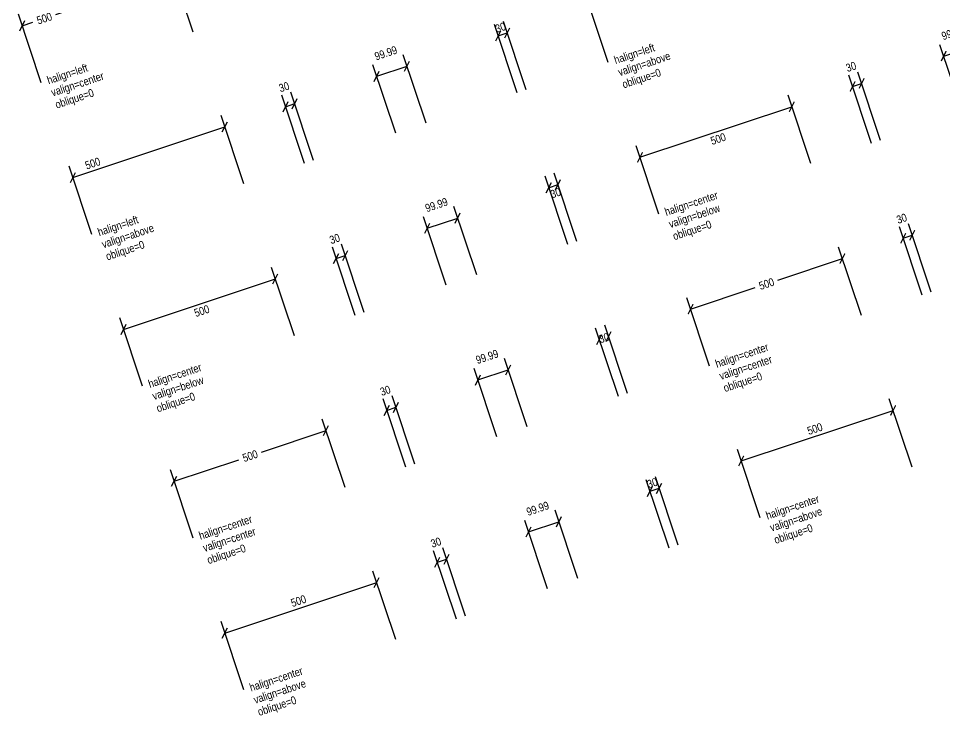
# Model space of a CAD drawing. Extents: x -12.9 to 55.8, y 9.3 to 94.5.
# Drawn here: x 2.92 to 31.84, y 9.32 to 31.1 of the extents above; entities that cross this region are included whole.
import ezdxf
from ezdxf.enums import TextEntityAlignment as Align

# ---------------------------------------------------------------- set-up
doc = ezdxf.new("R2010")
doc.units = 0
doc.styles.add('OpenSansCondensed-Light', font='OpenSansCondensed-Light.ttf')
doc.dimstyles.new('ARCHTICK', dxfattribs={"dimtxt": 0.25, "dimasz": 0.25, "dimexe": 0.375, "dimexo": 0.125, "dimgap": 0.1, "dimtad": 1, "dimlfac": 100, "dimzin": 12, "dimblk": 'ARCHTICK', "dimcen": 2.5, "dimazin": 3, "dimtfac": 0.5, "dimtmove": 0, "dimatfit": 3})
doc.dimstyles.new('TICK', dxfattribs={"dimtxt": 0.25, "dimasz": 0.25, "dimexe": 0.375, "dimexo": 0.125, "dimgap": 0.1, "dimtad": 1, "dimlfac": 100, "dimzin": 12, "dimtsz": 0.125, "dimcen": 2.5, "dimazin": 3, "dimtfac": 0.5, "dimtmove": 0, "dimatfit": 3})

# ---------------------------------------------------------------- blocks, each defined once
blk = doc.blocks.new('_OBLIQUE')
at = {"color": 0, "linetype": 'BYBLOCK'}
blk.add_line((-0.5, -0.5), (0.5, 0.5), dxfattribs=at)
blk = doc.blocks.new('*D1')
for p, q in [((14.704, 11.7), (13.992, 13.834)), ((9.368, 11.897), (14.111, 13.479)), ((9.96, 10.119), (9.249, 12.253))]:
    blk.add_line(p, q)
at = {"layer": 'Defpoints'}
for p in [(9.368, 11.897), (14.743, 11.581), (10, 10)]:
    blk.add_point(p, dxfattribs=at)
at = {"xscale": 0.25, "yscale": 0.25, "rotation": 18.43494882292201}
for p in [(14.111, 13.479), (9.368, 11.897)]:
    blk.add_blockref('_OBLIQUE', p, dxfattribs=at)
at = {"style": 'OpenSansCondensed-Light'}
blk.add_text('500', height=0.25, rotation=18.4349, dxfattribs=at).set_placement((11.668, 12.901), align=Align.MIDDLE_CENTER)
blk = doc.blocks.new('*D2')
for p, q in [((16.601, 12.332), (15.89, 14.467)), ((16.886, 12.427), (16.174, 14.562)), ((16.008, 14.111), (16.293, 14.206))]:
    blk.add_line(p, q)
at = {"layer": 'Defpoints'}
for p in [(16.008, 14.111), (16.641, 12.214), (16.925, 12.308)]:
    blk.add_point(p, dxfattribs=at)
at = {"xscale": 0.25, "yscale": 0.25, "rotation": 18.43494882292201}
for p in [(16.008, 14.111), (16.293, 14.206)]:
    blk.add_blockref('_OBLIQUE', p, dxfattribs=at)
at = {"style": 'OpenSansCondensed-Light'}
blk.add_text('30', height=0.25, rotation=18.4349, dxfattribs=at).set_placement((15.961, 14.728), align=Align.MIDDLE_CENTER)
blk = doc.blocks.new('*D3')
for p, q in [((20.396, 13.597), (19.684, 15.732)), ((19.447, 13.281), (18.736, 15.415)), ((18.854, 15.06), (19.803, 15.376))]:
    blk.add_line(p, q)
at = {"layer": 'Defpoints'}
for p in [(18.854, 15.06), (20.435, 13.478), (19.487, 13.162)]:
    blk.add_point(p, dxfattribs=at)
at = {"xscale": 0.25, "yscale": 0.25, "rotation": 18.43494882292201}
for p in [(19.803, 15.376), (18.854, 15.06)]:
    blk.add_blockref('_OBLIQUE', p, dxfattribs=at)
at = {"style": 'OpenSansCondensed-Light'}
blk.add_text('99.99', height=0.25, rotation=18.4349, dxfattribs=at).set_placement((19.139, 15.787), align=Align.MIDDLE_CENTER)
blk = doc.blocks.new('*D4')
for p, q in [((23.527, 14.641), (22.815, 16.775)), ((23.242, 14.546), (22.531, 16.68)), ((22.649, 16.325), (22.934, 16.419))]:
    blk.add_line(p, q)
at = {"layer": 'Defpoints'}
for p in [(22.649, 16.325), (23.566, 14.522), (23.282, 14.427)]:
    blk.add_point(p, dxfattribs=at)
at = {"xscale": 0.25, "yscale": 0.25, "rotation": 18.43494882292201}
for p in [(22.934, 16.419), (22.649, 16.325)]:
    blk.add_blockref('_OBLIQUE', p, dxfattribs=at)
at = {"style": 'OpenSansCondensed-Light'}
blk.add_text('30', height=0.25, rotation=18.4349, dxfattribs=at).set_placement((22.72, 16.585), align=Align.MIDDLE_CENTER)
blk = doc.blocks.new('*D5')
for p, q in [((13.123, 16.443), (12.411, 18.578)), ((10.514, 17.55), (12.53, 18.222)), ((7.786, 16.641), (9.802, 17.313)), ((8.379, 14.862), (7.668, 16.997))]:
    blk.add_line(p, q)
at = {"layer": 'Defpoints'}
for p in [(7.786, 16.641), (13.162, 16.325), (8.419, 14.743)]:
    blk.add_point(p, dxfattribs=at)
at = {"xscale": 0.25, "yscale": 0.25, "rotation": 18.43494882292201}
for p in [(12.53, 18.222), (7.786, 16.641)]:
    blk.add_blockref('_OBLIQUE', p, dxfattribs=at)
at = {"style": 'OpenSansCondensed-Light'}
blk.add_text('500', height=0.25, rotation=18.4349, dxfattribs=at).set_placement((10.158, 17.431), align=Align.MIDDLE_CENTER)
blk = doc.blocks.new('*D6')
for p, q in [((15.02, 17.076), (14.309, 19.21)), ((15.305, 17.17), (14.593, 19.305)), ((14.427, 18.854), (14.712, 18.949))]:
    blk.add_line(p, q)
at = {"layer": 'Defpoints'}
for p in [(14.427, 18.854), (15.06, 16.957), (15.344, 17.052)]:
    blk.add_point(p, dxfattribs=at)
at = {"xscale": 0.25, "yscale": 0.25, "rotation": 18.43494882292201}
for p in [(14.712, 18.949), (14.427, 18.854)]:
    blk.add_blockref('_OBLIQUE', p, dxfattribs=at)
at = {"style": 'OpenSansCondensed-Light'}
blk.add_text('30', height=0.25, rotation=18.4349, dxfattribs=at).set_placement((14.38, 19.471), align=Align.MIDDLE_CENTER)
blk = doc.blocks.new('*D7')
for p, q in [((18.815, 18.34), (18.103, 20.475)), ((17.866, 18.024), (17.155, 20.159)), ((17.273, 19.803), (18.222, 20.119))]:
    blk.add_line(p, q)
at = {"layer": 'Defpoints'}
for p in [(17.273, 19.803), (18.854, 18.222), (17.906, 17.906)]:
    blk.add_point(p, dxfattribs=at)
at = {"xscale": 0.25, "yscale": 0.25, "rotation": 18.43494882292201}
for p in [(18.222, 20.119), (17.273, 19.803)]:
    blk.add_blockref('_OBLIQUE', p, dxfattribs=at)
at = {"style": 'OpenSansCondensed-Light'}
blk.add_text('99.99', height=0.25, rotation=18.4349, dxfattribs=at).set_placement((17.558, 20.53), align=Align.MIDDLE_CENTER)
blk = doc.blocks.new('*D8')
for p, q in [((21.661, 19.289), (20.949, 21.424)), ((21.946, 19.384), (21.234, 21.519))]:
    blk.add_line(p, q)
at = {"layer": 'Defpoints'}
for p in [(21.068, 21.068), (21.7, 19.171), (21.985, 19.265)]:
    blk.add_point(p, dxfattribs=at)
at = {"xscale": 0.25, "yscale": 0.25, "rotation": 18.43494882292201}
for p in [(21.068, 21.068), (21.353, 21.163)]:
    blk.add_blockref('_OBLIQUE', p, dxfattribs=at)
at = {"style": 'OpenSansCondensed-Light'}
blk.add_text('30', height=0.25, rotation=18.4349, dxfattribs=at).set_placement((21.21, 21.115), align=Align.MIDDLE_CENTER)
blk = doc.blocks.new('*D9')
for p, q in [((11.542, 21.187), (10.83, 23.321)), ((6.205, 21.384), (10.949, 22.965)), ((6.798, 19.605), (6.087, 21.74))]:
    blk.add_line(p, q)
at = {"layer": 'Defpoints'}
for p in [(6.205, 21.384), (11.581, 21.068), (6.838, 19.487)]:
    blk.add_point(p, dxfattribs=at)
at = {"xscale": 0.25, "yscale": 0.25, "rotation": 18.43494882292201}
for p in [(10.949, 22.965), (6.205, 21.384)]:
    blk.add_blockref('_OBLIQUE', p, dxfattribs=at)
at = {"style": 'OpenSansCondensed-Light'}
blk.add_text('500', height=0.25, rotation=18.4349, dxfattribs=at).set_placement((8.648, 21.961), align=Align.MIDDLE_CENTER)
blk = doc.blocks.new('*D10')
for p, q in [((13.724, 21.914), (13.012, 24.048)), ((13.439, 21.819), (12.727, 23.954)), ((12.846, 23.598), (13.131, 23.693))]:
    blk.add_line(p, q)
at = {"layer": 'Defpoints'}
for p in [(12.846, 23.598), (13.479, 21.7), (13.763, 21.795)]:
    blk.add_point(p, dxfattribs=at)
at = {"xscale": 0.25, "yscale": 0.25, "rotation": 18.43494882292201}
for p in [(12.846, 23.598), (13.131, 23.693)]:
    blk.add_blockref('_OBLIQUE', p, dxfattribs=at)
at = {"style": 'OpenSansCondensed-Light'}
blk.add_text('30', height=0.25, rotation=18.4349, dxfattribs=at).set_placement((12.799, 24.214), align=Align.MIDDLE_CENTER)
blk = doc.blocks.new('*D11')
for p, q in [((17.234, 23.084), (16.522, 25.218)), ((16.285, 22.768), (15.574, 24.902)), ((15.692, 24.546), (16.641, 24.863))]:
    blk.add_line(p, q)
at = {"layer": 'Defpoints'}
for p in [(15.692, 24.546), (17.273, 22.965), (16.325, 22.649)]:
    blk.add_point(p, dxfattribs=at)
at = {"xscale": 0.25, "yscale": 0.25, "rotation": 18.43494882292201}
for p in [(16.641, 24.863), (15.692, 24.546)]:
    blk.add_blockref('_OBLIQUE', p, dxfattribs=at)
at = {"style": 'OpenSansCondensed-Light'}
blk.add_text('99.99', height=0.25, rotation=18.4349, dxfattribs=at).set_placement((15.977, 25.274), align=Align.MIDDLE_CENTER)
blk = doc.blocks.new('*D12')
for p, q in [((20.08, 24.033), (19.368, 26.167)), ((20.364, 24.127), (19.653, 26.262)), ((19.487, 25.811), (19.771, 25.906))]:
    blk.add_line(p, q)
at = {"layer": 'Defpoints'}
for p in [(19.487, 25.811), (20.404, 24.009), (20.119, 23.914)]:
    blk.add_point(p, dxfattribs=at)
at = {"xscale": 0.25, "yscale": 0.25, "rotation": 18.43494882292201}
for p in [(19.771, 25.906), (19.487, 25.811)]:
    blk.add_blockref('_OBLIQUE', p, dxfattribs=at)
at = {"style": 'OpenSansCondensed-Light'}
blk.add_text('30', height=0.25, rotation=18.4349, dxfattribs=at).set_placement((19.7, 25.645), align=Align.MIDDLE_CENTER)
blk = doc.blocks.new('*D13')
for p, q in [((9.96, 25.93), (9.249, 28.065)), ((4.624, 26.128), (9.368, 27.709)), ((5.217, 24.349), (4.506, 26.483))]:
    blk.add_line(p, q)
at = {"layer": 'Defpoints'}
for p in [(4.624, 26.128), (10, 25.811), (5.257, 24.23)]:
    blk.add_point(p, dxfattribs=at)
at = {"xscale": 0.25, "yscale": 0.25, "rotation": 18.43494882292201}
for p in [(9.368, 27.709), (4.624, 26.128)]:
    blk.add_blockref('_OBLIQUE', p, dxfattribs=at)
at = {"style": 'OpenSansCondensed-Light'}
blk.add_text('500', height=0.25, rotation=18.4349, dxfattribs=at).set_placement((5.241, 26.57), align=Align.MIDDLE_CENTER)
blk = doc.blocks.new('*D14')
for p, q in [((11.858, 26.562), (11.146, 28.697)), ((12.142, 26.657), (11.431, 28.792)), ((11.265, 28.341), (11.55, 28.436))]:
    blk.add_line(p, q)
at = {"layer": 'Defpoints'}
for p in [(11.265, 28.341), (11.897, 26.444), (12.182, 26.539)]:
    blk.add_point(p, dxfattribs=at)
at = {"xscale": 0.25, "yscale": 0.25, "rotation": 18.43494882292201}
for p in [(11.265, 28.341), (11.55, 28.436)]:
    blk.add_blockref('_OBLIQUE', p, dxfattribs=at)
at = {"style": 'OpenSansCondensed-Light'}
blk.add_text('30', height=0.25, rotation=18.4349, dxfattribs=at).set_placement((11.217, 28.958), align=Align.MIDDLE_CENTER)
blk = doc.blocks.new('*D15')
for p, q in [((15.652, 27.827), (14.941, 29.962)), ((14.704, 27.511), (13.992, 29.646)), ((14.111, 29.29), (15.06, 29.606))]:
    blk.add_line(p, q)
at = {"layer": 'Defpoints'}
for p in [(14.111, 29.29), (15.692, 27.709), (14.743, 27.393)]:
    blk.add_point(p, dxfattribs=at)
at = {"xscale": 0.25, "yscale": 0.25, "rotation": 18.43494882292201}
for p in [(15.06, 29.606), (14.111, 29.29)]:
    blk.add_blockref('_OBLIQUE', p, dxfattribs=at)
at = {"style": 'OpenSansCondensed-Light'}
blk.add_text('99.99', height=0.25, rotation=18.4349, dxfattribs=at).set_placement((14.396, 30.017), align=Align.MIDDLE_CENTER)
blk = doc.blocks.new('*D16')
for p, q in [((18.783, 28.871), (18.072, 31.005)), ((18.499, 28.776), (17.787, 30.911)), ((17.906, 30.555), (18.19, 30.65))]:
    blk.add_line(p, q)
at = {"layer": 'Defpoints'}
for p in [(17.906, 30.555), (18.538, 28.657), (18.823, 28.752)]:
    blk.add_point(p, dxfattribs=at)
at = {"xscale": 0.25, "yscale": 0.25, "rotation": 18.43494882292201}
for p in [(17.906, 30.555), (18.19, 30.65)]:
    blk.add_blockref('_OBLIQUE', p, dxfattribs=at)
at = {"style": 'OpenSansCondensed-Light'}
blk.add_text('30', height=0.25, rotation=18.4349, dxfattribs=at).set_placement((17.977, 30.816), align=Align.MIDDLE_CENTER)
blk = doc.blocks.new('*D17')
for p, q in [((8.379, 30.673), (7.668, 32.808)), ((4.087, 31.219), (7.786, 32.452)), ((3.636, 29.092), (2.924, 31.227)), ((3.043, 30.871), (3.375, 30.982))]:
    blk.add_line(p, q)
at = {"layer": 'Defpoints'}
for p in [(3.043, 30.871), (8.419, 30.555), (3.675, 28.974)]:
    blk.add_point(p, dxfattribs=at)
at = {"xscale": 0.25, "yscale": 0.25, "rotation": 18.43494882292201}
for p in [(7.786, 32.452), (3.043, 30.871)]:
    blk.add_blockref('_OBLIQUE', p, dxfattribs=at)
at = {"style": 'OpenSansCondensed-Light'}
blk.add_text('500', height=0.25, rotation=18.4349, dxfattribs=at).set_placement((3.731, 31.1), align=Align.MIDDLE_CENTER)
blk = doc.blocks.new('_ARCHTICK')
at = {"color": 0, "linetype": 'BYBLOCK', "const_width": 0.15}
blk.add_lwpolyline([(-0.5, -0.5), (0.5, 0.5)], dxfattribs=at)
blk = doc.blocks.new('*D61')
for p, q in [((30.832, 17.076), (30.12, 19.21)), ((25.495, 17.273), (30.239, 18.854)), ((26.088, 15.494), (25.377, 17.629))]:
    blk.add_line(p, q)
at = {"layer": 'Defpoints'}
for p in [(25.495, 17.273), (30.871, 16.957), (26.128, 15.376)]:
    blk.add_point(p, dxfattribs=at)
at = {"xscale": 0.25, "yscale": 0.25}
for p, rotation in [((30.239, 18.854), 18.43494882292201), ((25.495, 17.273), -161.565051177078)]:
    blk.add_blockref('_ARCHTICK', p, dxfattribs=dict(at, rotation=rotation))
at = {"style": 'OpenSansCondensed-Light'}
blk.add_text('500', height=0.25, rotation=18.4349, dxfattribs=at).set_placement((27.796, 18.277), align=Align.MIDDLE_CENTER)
blk = doc.blocks.new('*D65')
for p, q in [((29.25, 21.819), (28.539, 23.954)), ((26.641, 22.926), (28.657, 23.598)), ((23.914, 22.017), (25.93, 22.689)), ((24.507, 20.238), (23.795, 22.372))]:
    blk.add_line(p, q)
at = {"layer": 'Defpoints'}
for p in [(23.914, 22.017), (29.29, 21.7), (24.546, 20.119)]:
    blk.add_point(p, dxfattribs=at)
at = {"xscale": 0.25, "yscale": 0.25}
for p, rotation in [((28.657, 23.598), 18.43494882292201), ((23.914, 22.017), -161.565051177078)]:
    blk.add_blockref('_ARCHTICK', p, dxfattribs=dict(at, rotation=rotation))
at = {"style": 'OpenSansCondensed-Light'}
blk.add_text('500', height=0.25, rotation=18.4349, dxfattribs=at).set_placement((26.286, 22.807), align=Align.MIDDLE_CENTER)
blk = doc.blocks.new('*D66')
for p, q in [((31.148, 22.451), (30.436, 24.586)), ((31.432, 22.546), (30.721, 24.681)), ((30.555, 24.23), (30.839, 24.325))]:
    blk.add_line(p, q)
at = {"layer": 'Defpoints'}
for p in [(30.555, 24.23), (31.187, 22.333), (31.472, 22.428)]:
    blk.add_point(p, dxfattribs=at)
at = {"xscale": 0.25, "yscale": 0.25}
for p, rotation in [((30.555, 24.23), 18.43494882292201), ((30.839, 24.325), -161.565051177078)]:
    blk.add_blockref('_ARCHTICK', p, dxfattribs=dict(at, rotation=rotation))
at = {"style": 'OpenSansCondensed-Light'}
blk.add_text('30', height=0.25, rotation=18.4349, dxfattribs=at).set_placement((30.507, 24.847), align=Align.MIDDLE_CENTER)
blk = doc.blocks.new('*D69')
for p, q in [((27.669, 26.562), (26.958, 28.697)), ((22.333, 26.76), (27.076, 28.341)), ((22.926, 24.981), (22.214, 27.116))]:
    blk.add_line(p, q)
at = {"layer": 'Defpoints'}
for p in [(22.333, 26.76), (27.709, 26.444), (22.965, 24.863)]:
    blk.add_point(p, dxfattribs=at)
at = {"xscale": 0.25, "yscale": 0.25}
for p, rotation in [((27.076, 28.341), 18.43494882292201), ((22.333, 26.76), -161.565051177078)]:
    blk.add_blockref('_ARCHTICK', p, dxfattribs=dict(at, rotation=rotation))
at = {"style": 'OpenSansCondensed-Light'}
blk.add_text('500', height=0.25, rotation=18.4349, dxfattribs=at).set_placement((24.776, 27.337), align=Align.MIDDLE_CENTER)
blk = doc.blocks.new('*D70')
for p, q in [((29.567, 27.195), (28.855, 29.329)), ((29.851, 27.29), (29.14, 29.424)), ((28.974, 28.974), (29.258, 29.069))]:
    blk.add_line(p, q)
at = {"layer": 'Defpoints'}
for p in [(28.974, 28.974), (29.606, 27.076), (29.891, 27.171)]:
    blk.add_point(p, dxfattribs=at)
at = {"xscale": 0.25, "yscale": 0.25}
for p, rotation in [((29.258, 29.069), -161.565051177078), ((28.974, 28.974), 18.43494882292201)]:
    blk.add_blockref('_ARCHTICK', p, dxfattribs=dict(at, rotation=rotation))
at = {"style": 'OpenSansCondensed-Light'}
blk.add_text('30', height=0.25, rotation=18.4349, dxfattribs=at).set_placement((28.926, 29.59), align=Align.MIDDLE_CENTER)
blk = doc.blocks.new('*D71')
for p, q in [((33.361, 28.46), (32.65, 30.594)), ((32.413, 28.144), (31.701, 30.278)), ((31.82, 29.922), (32.768, 30.239))]:
    blk.add_line(p, q)
at = {"layer": 'Defpoints'}
for p in [(31.82, 29.922), (33.401, 28.341), (32.452, 28.025)]:
    blk.add_point(p, dxfattribs=at)
at = {"xscale": 0.25, "yscale": 0.25}
for p, rotation in [((32.768, 30.239), 18.43494882292201), ((31.82, 29.922), -161.565051177078)]:
    blk.add_blockref('_ARCHTICK', p, dxfattribs=dict(at, rotation=rotation))
at = {"style": 'OpenSansCondensed-Light'}
blk.add_text('99.99', height=0.25, rotation=18.4349, dxfattribs=at).set_placement((32.104, 30.65), align=Align.MIDDLE_CENTER)
blk = doc.blocks.new('*D73')
for p, q in [((26.088, 31.306), (25.377, 33.44)), ((20.752, 31.503), (25.495, 33.085)), ((21.345, 29.725), (20.633, 31.859))]:
    blk.add_line(p, q)
at = {"layer": 'Defpoints'}
for p in [(20.752, 31.503), (26.128, 31.187), (21.384, 29.606)]:
    blk.add_point(p, dxfattribs=at)
at = {"xscale": 0.25, "yscale": 0.25}
for p, rotation in [((25.495, 33.085), 18.43494882292201), ((20.752, 31.503), -161.565051177078)]:
    blk.add_blockref('_ARCHTICK', p, dxfattribs=dict(at, rotation=rotation))
at = {"style": 'OpenSansCondensed-Light'}
blk.add_text('500', height=0.25, rotation=18.4349, dxfattribs=at).set_placement((21.368, 31.946), align=Align.MIDDLE_CENTER)

msp = doc.modelspace()

# ---------------------------------------------------------------- texts
at = {"style": 'OpenSansCondensed-Light'}
for s, p in [('halign=left', (21.57394, 29.66937)), ('valign=above', (21.70043, 29.28989)), ('halign=left', (3.86518, 29.03691)), ('oblique=0', (21.82692, 28.91042)), ('valign=center', (3.99167, 28.65744)), ('oblique=0', (4.11816, 28.27796)), ('halign=center', (23.15508, 24.92595)), ('valign=below', (23.28157, 24.54648)), ('halign=left', (5.44632, 24.2935)), ('valign=above', (5.57281, 23.91402)), ('oblique=0', (23.40806, 24.167)), ('oblique=0', (5.6993, 23.53455)), ('halign=center', (24.73621, 20.18253)), ('halign=center', (7.02746, 19.55008)), ('valign=center', (24.86271, 19.80306)), ('oblique=0', (24.9892, 19.42359)), ('valign=below', (7.15395, 19.17061)), ('oblique=0', (7.28044, 18.79113)), ('halign=center', (26.31735, 15.43912)), ('valign=above', (26.44384, 15.05964)), ('halign=center', (8.6086, 14.80666)), ('valign=center', (8.73509, 14.42719)), ('oblique=0', (26.57033, 14.68017)), ('oblique=0', (8.86158, 14.04772)), ('halign=center', (10.18974, 10.06325)), ('valign=above', (10.31623, 9.68377)), ('oblique=0', (10.44272, 9.3043))]:
    msp.add_text(s, height=0.25, rotation=18.434949, dxfattribs=at).set_placement(p)

# ---------------------------------------------------------------- dimensions: what is measured, and where the dimension line sits
for base, p1, p2, dimstyle, override, picture, middle in [((20.75174, 31.50349), (21.3842, 29.60612), (26.12762, 31.18726), 'ARCHTICK', {"dimtad": 1}, '*D73', (21.36839, 31.94621)), ((3.04299, 30.87103), (3.67544, 28.97367), (8.41886, 30.5548), 'TICK', {"dimtad": 0}, '*D17', (3.73078, 31.1003)), ((17.90569, 30.5548), (18.53815, 28.65744), (18.82275, 28.75231), 'TICK', {"dimtad": 1, "dimtix": 1}, '*D16', (17.97685, 30.81569)), ((31.81972, 29.92235), (32.45217, 28.02498), (33.40076, 28.34118), 'ARCHTICK', {"dimtad": 4}, '*D71', (32.10427, 30.64966)), ((14.11096, 29.28989), (14.74342, 27.39253), (15.692, 27.70872), 'TICK', {"dimtad": 1}, '*D15', (14.39552, 30.0172)), ((28.97367, 28.97367), (29.60612, 27.0763), (29.89073, 27.17117), 'ARCHTICK', {"dimtad": 4}, '*D70', (28.92623, 29.59031)), ((11.26491, 28.34121), (11.89737, 26.44384), (12.18197, 26.53871), 'TICK', {"dimtad": 1}, '*D14', (11.21748, 28.95785)), ((22.33288, 26.76007), (22.96534, 24.86271), (27.70875, 26.44384), 'ARCHTICK', {"dimtad": 4}, '*D69', (24.77574, 27.33719)), ((4.62413, 26.12762), (5.25658, 24.23025), (10, 25.81139), 'TICK', {"dimtad": 1}, '*D13', (5.24077, 26.57033)), ((19.48683, 25.81139), (20.11929, 23.91402), (20.40389, 24.00889), 'TICK', {"dimtad": 4, "dimtix": 1}, '*D12', (19.70029, 25.64537)), ((15.6921, 24.54648), (16.32456, 22.64911), (17.27314, 22.96531), 'TICK', {"dimtad": 4}, '*D11', (15.97666, 25.27379)), ((30.5548, 24.23025), (31.18726, 22.33288), (31.47187, 22.42775), 'ARCHTICK', {"dimtad": 0}, '*D66', (30.50737, 24.84689)), ((12.84605, 23.59779), (13.47851, 21.70043), (13.76311, 21.7953), 'TICK', {"dimtad": 4}, '*D10', (12.79862, 24.21444)), ((23.91402, 22.01666), (24.54648, 20.11929), (29.28989, 21.70043), 'ARCHTICK', {"dimtad": 0}, '*D65', (26.28573, 22.80722)), ((6.20527, 21.3842), (6.83772, 19.48683), (11.58114, 21.06797), 'TICK', {"dimtad": 4}, '*D9', (8.64813, 21.96132)), ((21.06797, 21.06797), (21.70043, 19.17061), (21.98503, 19.26547), 'TICK', {"dimtad": 0, "dimtix": 1}, '*D8', (21.21027, 21.11541)), ((17.27324, 19.80306), (17.90569, 17.90569), (18.85428, 18.22189), 'TICK', {"dimtad": 0}, '*D7', (17.5578, 20.53037)), ((14.42719, 18.85438), (15.05964, 16.95701), (15.34425, 17.05188), 'TICK', {"dimtad": 0}, '*D6', (14.37975, 19.47102)), ((25.49516, 17.27324), (26.12762, 15.37587), (30.87103, 16.95701), 'ARCHTICK', {"dimtad": 1}, '*D61', (27.79572, 18.27726)), ((7.78641, 16.64078), (8.41886, 14.74342), (13.16228, 16.32456), 'TICK', {"dimtad": 0}, '*D5', (10.15811, 17.43135)), ((22.64911, 16.32456), (23.28157, 14.42719), (23.56617, 14.52206), 'TICK', {"dimtad": 1, "dimtix": 1}, '*D4', (22.72026, 16.58544)), ((18.85438, 15.05964), (19.48683, 13.16228), (20.43542, 13.47847), 'TICK', {"dimtad": 1}, '*D3', (19.13894, 15.78695)), ((16.00833, 14.11096), (16.64078, 12.21359), (16.92539, 12.30846), 'TICK', {"dimtad": 1}, '*D2', (15.96089, 14.72761)), ((9.36754, 11.89737), (10, 10), (14.74342, 11.58114), 'TICK', {"dimtad": 1}, '*D1', (11.6681, 12.90139))]:
    dim = msp.add_linear_dim(base=base, p1=p1, p2=p2, angle=18.434949, dimstyle=dimstyle, override=override)
    dim.commit()
    dim.dimension.update_dxf_attribs({"geometry": picture, "text_midpoint": middle})

doc.saveas('drawing.dxf')
